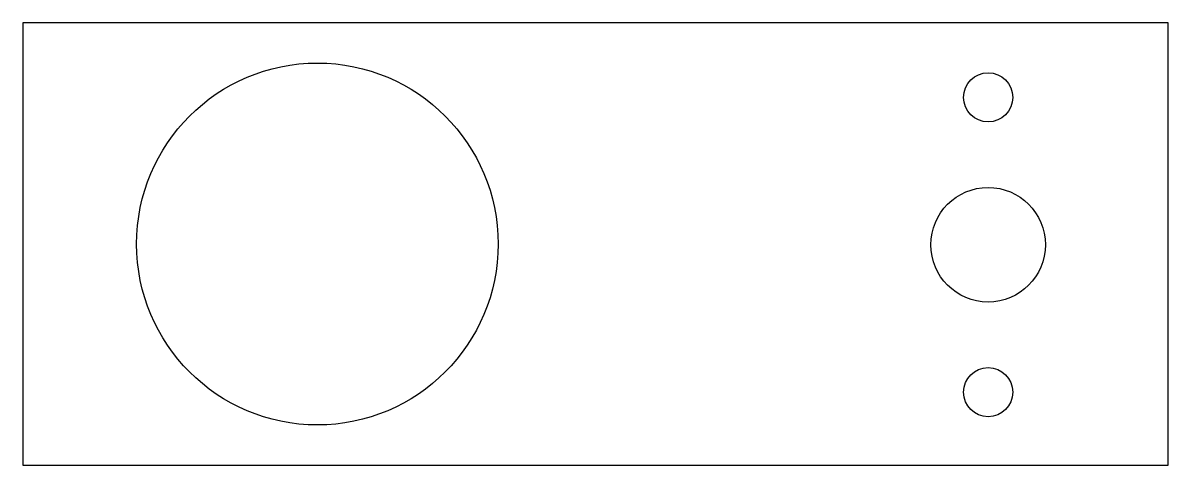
# Model space of a CAD drawing. Header units: millimetres. Extents: x -41.6 to 28.4, y -16.1 to 10.9.
import ezdxf

# ---------------------------------------------------------------- set-up
doc = ezdxf.new("R2010")
doc.units = ezdxf.units.MM

msp = doc.modelspace()

# ---------------------------------------------------------------- linework, layer by layer
at = {"color": 7, "linetype": 'Continuous', "lineweight": 25}
for p, q in [((28.405, 10.894), (-41.595, 10.894)), ((-41.595, 10.894), (-41.595, -16.106)), ((28.405, -16.106), (28.405, 10.894)), ((-41.595, -16.106), (28.405, -16.106))]:
    msp.add_line(p, q, dxfattribs=at)
for centre, radius in [((-23.595, -2.606), 11.05), ((17.405, 6.349), 1.5), ((17.405, -2.651), 3.5), ((17.405, -11.651), 1.5)]:
    msp.add_circle(centre, radius, dxfattribs=at)

doc.saveas('drawing.dxf')
